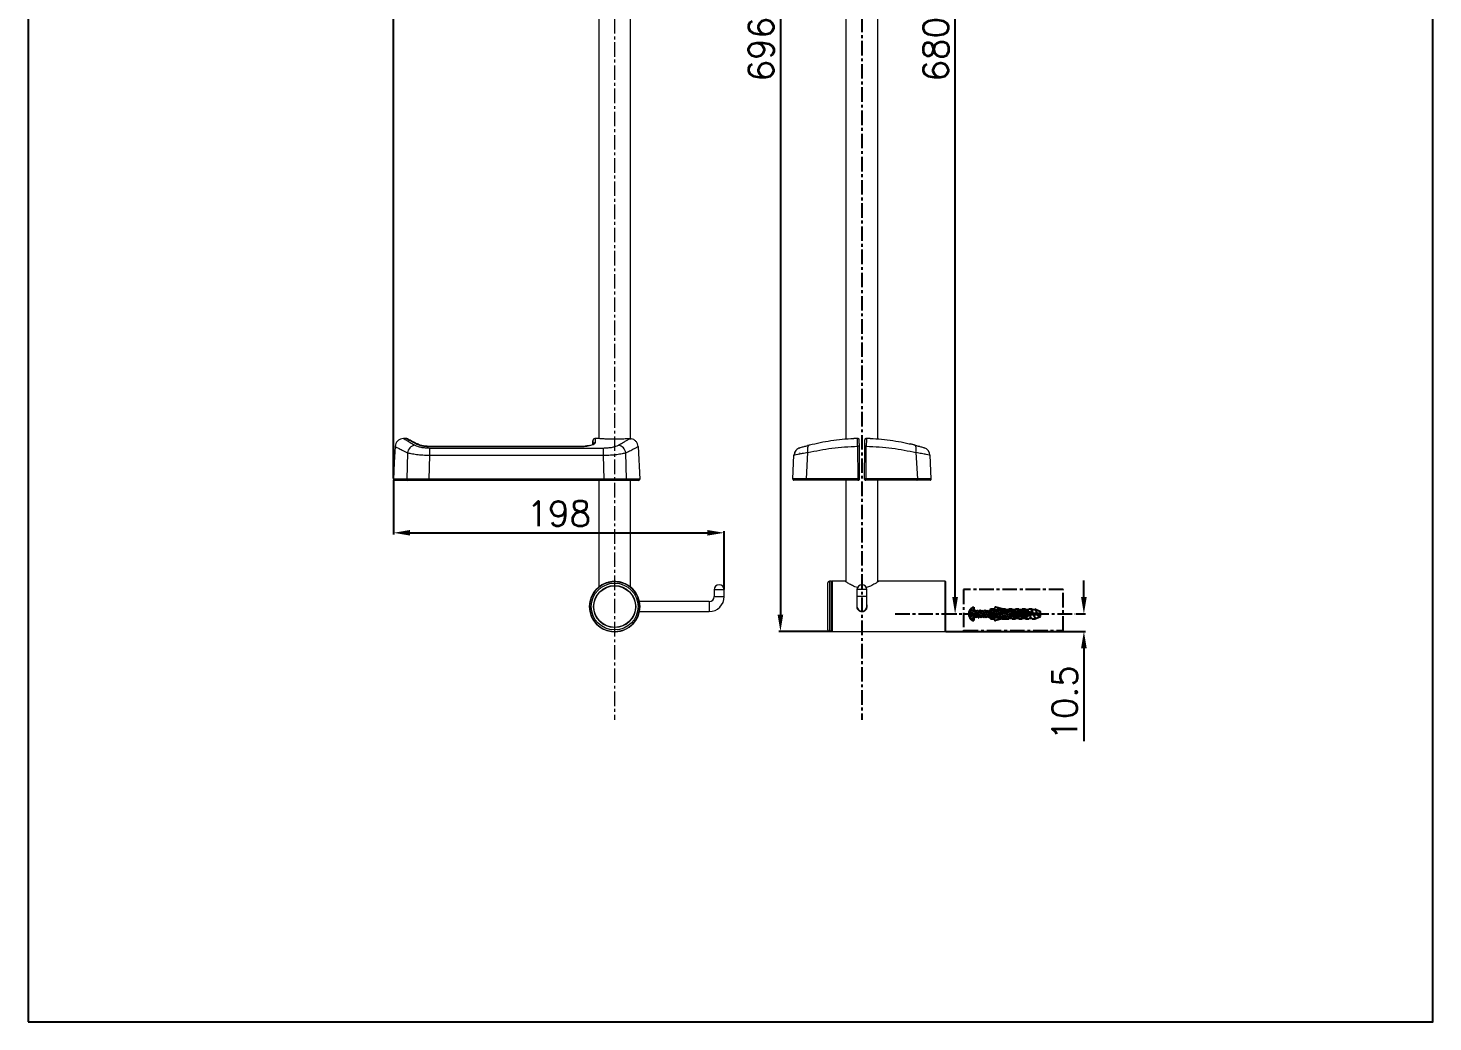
# Model space of a CAD drawing. Extents: x -126 to 714, y -265 to 923.
# Drawn here: x -126 to 714, y -265 to 329 of the extents above; entities that cross this region are included whole.
import ezdxf

# ---------------------------------------------------------------- set-up
doc = ezdxf.new("R2010")
doc.units = 0
doc.header["$LTSCALE"] = 23.1
doc.header["$MEASUREMENT"] = 0
doc.linetypes.add('CENTER', pattern=[0.6, 0.375, -0.075, 0.075, -0.075])
doc.layers.get('0').update_dxf_attribs({"linetype": 'CONTINUOUS'})
doc.layers.get('Defpoints').update_dxf_attribs({"linetype": 'CONTINUOUS'})
doc.styles.get("Standard").update_dxf_attribs({"font": 'txt.shx', "bigfont": 'whgtxt.shx'})
doc.dimstyles.get("Standard").update_dxf_attribs({"dimtxt": 2.5, "dimasz": 0.18, "dimexe": 0.18, "dimexo": 0.0625, "dimgap": 0.09, "dimtad": 0, "dimtih": 1, "dimtoh": 1, "dimdec": 4, "dimzin": 0, "dimdsep": 46, "dimtxsty": 'Standard', "dimcen": 0.09, "dimadec": 0, "dimazin": 0, "dimtp": 0.001, "dimtm": 0.001, "dimtfac": 1, "dimtdec": 4, "dimtofl": 0, "dimtmove": 0, "dimatfit": 0, "dimfxl": 0, "dimtolj": 1, "dimtzin": 0, "dimarcsym": 0})

# ---------------------------------------------------------------- blocks, each defined once
blk = doc.blocks.new('A$C7E6016C0')
at = {"color": 7, "linetype": 'Continuous', "lineweight": 15}
for p, q in [((31.87, 502.52), (31.87, 115.04)), ((50.97, 115.04), (50.97, 502.51)), ((3.79, 109.63), (4.24, 109.79)), ((9.8, 111.31), (8.88, 111.14)), ((38.8, 115.34), (36.52, 115.35)), ((38.82, 110.69), (38.98, 91.19)), ((40.01, 91.15), (39.86, 110.64)), ((42.98, 110.64), (42.82, 91.15)), ((43.86, 91.19), (44.02, 110.69)), ((46.32, 115.35), (44.04, 115.34)), ((71.03, 111.88), (70.05, 112.1)), ((71.36, 111.81), (71.03, 111.88)), ((75.56, 110.69), (75.36, 110.75)), ((0, 91.19), (0.74, 105.28)), ((4.47, 106.72), (4.33, 106.66)), ((8.21, 91.19), (9.15, 106.89)), ((73.68, 106.89), (74.62, 91.19)), ((82.84, 91.19), (82.1, 105.28)), ((0.14, 91.19), (0, 91.19)), ((31.87, 90.8), (31.87, 29.66)), ((50.97, 29.73), (50.97, 90.8)), ((82.84, 91.19), (82.7, 91.19)), ((20.92, 2.07), (20.92, 28.99)), ((23.22, 30), (21.91, 29.99)), ((23.42, 15), (23.42, 29.8)), ((31.4, 30), (23.62, 30)), ((91.22, 30), (51.37, 30)), ((91.42, 29.8), (91.42, 0.2)), ((38.42, 25), (38.42, 21)), ((38.42, 21), (38.42, 15)), ((44.42, 21), (44.42, 25)), ((44.42, 15), (44.42, 21)), ((23.42, 0.2), (23.42, 15)), ((20.92, 1.01), (20.92, 2.07)), ((21.91, 0.01), (22.44, 0.01)), ((23.1, 0.01), (23.22, 0.01)), ((23.62, 0), (91.22, 0))]:
    blk.add_line(p, q, dxfattribs=at)
at = {"color": 8, "linetype": 'Continuous', "lineweight": 15}
for p, q in [((9.06, 111.18), (10.12, 111.47)), ((71.03, 111.89), (70.17, 112.1)), ((75.76, 110.64), (75.56, 110.69)), ((21.91, 29.99), (21.91, 0.01)), ((23.22, 0.01), (23.22, 30)), ((23.62, 30), (23.62, 15)), ((91.22, 0), (91.22, 30)), ((44.42, 25), (38.42, 25)), ((38.42, 21), (44.42, 21)), ((23.62, 15), (23.62, 0))]:
    blk.add_line(p, q, dxfattribs=at)
at = {"color": 7, "linetype": 'Continuous', "lineweight": 15, "flags": 128}
for points in [[(9.15, 106.89), (9.03, 107.73), (8.98, 108.55), (9, 109.3), (9.09, 109.97), (9.26, 110.54), (9.49, 110.99), (9.78, 111.3), (10.12, 111.47)], [(73.68, 106.89), (73.81, 107.73), (73.86, 108.55), (73.84, 109.3), (73.74, 109.97), (73.58, 110.54), (73.35, 110.99), (73.06, 111.3), (72.72, 111.47)], [(8.53, 90.45), (8.47, 90.46), (8.4, 90.51), (8.35, 90.57), (8.3, 90.67), (8.26, 90.78), (8.23, 90.91), (8.22, 91.04), (8.21, 91.19)], [(74.31, 90.45), (74.37, 90.46), (74.43, 90.51), (74.49, 90.57), (74.54, 90.67), (74.58, 90.78), (74.6, 90.91), (74.62, 91.04), (74.62, 91.19)]]:
    blk.add_lwpolyline(points, dxfattribs=at)
at = {"color": 7, "linetype": 'Continuous', "lineweight": 15}
for centre, radius, start, end in [((39.13, 105.67), 5.02, 81.62319, 93.47515), ((43.71, 105.68), 5.02, 86.52251, 98.37875), ((77.1, 105.02), 5, 3, 72.69933), ((5.73, 105.02), 5, 142.22291, 177), ((0.7, 91.15), 0.7, 177, 270), ((44.65, 90.99), 5.67, 178.07557, 185.52918), ((39.31, 91.15), 0.7, 270, 0.45836), ((43.52, 91.15), 0.7, 179.54164, 270), ((38.21, 90.99), 5.65, 354.45394, 1.93024), ((82.14, 91.15), 0.7, 270, 3.00008), ((21.92, 28.99), 1, 90.5, 180), ((23.22, 29.8), 0.2, 0, 90.5), ((23.62, 29.8), 0.2, 90, 180), ((41.42, 25), 3, 0, 180), ((91.22, 29.8), 0.2, 0, 90), ((41.42, 15), 3, 180, 0), ((21.92, 1.01), 1, 180, 269.5), ((23.22, 0.21), 0.2, 269.83623, 0), ((23.22, 0.21), 0.2, 269.48247, 359.97755), ((23.62, 0.2), 0.2, 180, 270), ((91.22, 0.2), 0.2, 270, 0)]:
    blk.add_arc(centre, radius, start, end, dxfattribs=at)
for points, knots in [([(4.35, 109.83), (3.9, 109.64), (2.96, 109.26), (1.86, 108.18), (1.1, 106.83), (0.96, 105.82), (0.89, 105.33)], [0, 0, 0, 0, 0.24413, 0.5, 0.755872, 1, 1, 1, 1]), ([(4.46, 109.86), (4.51, 109.88), (4.66, 109.92), (5.83, 110.28), (7.37, 110.73), (8.62, 111.06), (9.06, 111.18)], [0, 0, 0, 0, 0.165521, 0.493204, 0.820874, 1, 1, 1, 1]), ([(9.15, 106.89), (11.47, 107.41), (16.09, 108.45), (23.45, 109.6), (31.04, 110.41), (36.22, 110.59), (38.82, 110.69)], [0, 0, 0, 0, 0.2500437, 0.4984199, 0.7482479, 1, 1, 1, 1]), ([(10.12, 111.47), (12.19, 111.97), (16.33, 112.98), (22.89, 114.12), (29.62, 114.97), (34.22, 115.23), (36.52, 115.35)], [0, 0, 0, 0, 0.250591, 0.49905, 0.75025, 1, 1, 1, 1]), ([(31.27, 115.04), (31.22, 115.03), (31.16, 115.03), (31.75, 115.07), (31.87, 115.08)], [0, 0, 0, 0, 0.807713, 1, 1, 1, 1]), ([(38.82, 110.69), (38.82, 111.24), (38.81, 112.35), (38.8, 113.78), (38.79, 114.88), (38.8, 115.19), (38.8, 115.34)], [0, 0, 0, 0, 0.25001, 0.50002, 0.750019, 1, 1, 1, 1]), ([(39.83, 114.32), (39.81, 114.46), (39.78, 114.72), (39.54, 115.06), (39.2, 115.29), (38.93, 115.33), (38.8, 115.34)], [0, 0, 0, 0, 0.250944, 0.500262, 0.748939, 1, 1, 1, 1]), ([(39.86, 110.64), (39.85, 111.07), (39.85, 111.92), (39.84, 113.03), (39.83, 113.91), (39.83, 114.19), (39.83, 114.32)], [0, 0, 0, 0, 0.249958, 0.499946, 0.749961, 1, 1, 1, 1]), ([(43.01, 114.32), (43.01, 114.19), (43.01, 113.91), (43, 113.04), (42.99, 111.92), (42.98, 111.07), (42.98, 110.64)], [0, 0, 0, 0, 0.249804, 0.499493, 0.7492, 1, 1, 1, 1]), ([(44.04, 115.34), (43.9, 115.33), (43.64, 115.29), (43.3, 115.06), (43.11, 114.78), (43.02, 114.52), (43.01, 114.39), (43.01, 114.32)], [0, 0, 0, 0, 0.250025, 0.498798, 0.747359, 0.873053, 1, 1, 1, 1]), ([(44.04, 115.34), (44.04, 115.19), (44.04, 114.89), (44.04, 113.79), (44.03, 112.35), (44.02, 111.24), (44.02, 110.69)], [0, 0, 0, 0, 0.249736, 0.499466, 0.749211, 1, 1, 1, 1]), ([(44.02, 110.69), (46.62, 110.59), (51.8, 110.41), (59.39, 109.6), (66.75, 108.45), (71.37, 107.41), (73.68, 106.89)], [0, 0, 0, 0, 0.251743, 0.501579, 0.749944, 1, 1, 1, 1]), ([(46.32, 115.35), (48.62, 115.23), (53.22, 114.97), (59.95, 114.12), (66.51, 112.98), (70.64, 111.97), (72.72, 111.47)], [0, 0, 0, 0, 0.2498459, 0.5009509, 0.7494507, 1, 1, 1, 1]), ([(50.97, 115.08), (51.08, 115.07), (51.67, 115.03), (51.61, 115.03), (51.57, 115.04)], [0, 0, 0, 0, 0.190817, 1, 1, 1, 1]), ([(72.66, 111.48), (72.59, 111.5), (72.15, 111.61), (71.54, 111.76), (71.03, 111.89)], [0, 0, 0, 0, 0.170854, 1, 1, 1, 1]), ([(72.72, 111.47), (73.54, 111.25), (75.16, 110.82), (77.04, 110.27), (78.34, 109.87), (78.51, 109.82), (78.59, 109.79)], [0, 0, 0, 0, 0.251039, 0.501034, 0.750718, 1, 1, 1, 1]), ([(9.15, 106.89), (7.97, 106.69), (5.59, 106.29), (2.92, 105.78), (1.09, 105.39), (0.86, 105.32), (0.74, 105.28)], [0, 0, 0, 0, 0.247452, 0.496663, 0.747661, 1, 1, 1, 1]), ([(82.1, 105.28), (81.98, 105.32), (81.75, 105.39), (79.93, 105.78), (77.25, 106.29), (74.87, 106.69), (73.68, 106.89)], [0, 0, 0, 0, 0.251316, 0.502046, 0.751309, 1, 1, 1, 1]), ([(8.53, 90.45), (7.41, 90.45), (5.16, 90.45), (2.68, 90.45), (1.01, 90.45), (0.8, 90.45), (0.7, 90.45)], [0, 0, 0, 0, 0.249547, 0.499462, 0.749533, 1, 1, 1, 1]), ([(38.98, 91.19), (36.3, 91.19), (30.96, 91.19), (23.11, 91.19), (15.45, 91.19), (10.63, 91.19), (8.21, 91.19)], [0, 0, 0, 0, 0.251075, 0.501429, 0.75013, 1, 1, 1, 1]), ([(39, 90.45), (36.35, 90.45), (31.06, 90.45), (23.28, 90.45), (15.69, 90.45), (10.92, 90.45), (8.53, 90.45)], [0, 0, 0, 0, 0.251068, 0.501419, 0.750608, 1, 1, 1, 1]), ([(39, 90.45), (39.04, 90.45), (39.1, 90.45), (39.18, 90.45), (39.24, 90.45), (39.3, 90.45), (39.31, 90.45), (39.31, 90.45)], [0, 0, 0, 0, 0.25037, 0.377629, 0.500501, 0.749373, 1, 1, 1, 1]), ([(40.01, 91.15), (40.01, 91.16), (40, 91.16), (39.96, 91.17), (39.93, 91.17)], [0, 0, 0, 0, 0.499762, 1, 1, 1, 1]), ([(42.9, 91.17), (42.88, 91.17), (42.83, 91.16), (42.83, 91.16), (42.82, 91.15)], [0, 0, 0, 0, 0.4992454, 1, 1, 1, 1]), ([(43.52, 90.45), (43.53, 90.45), (43.54, 90.45), (43.61, 90.45), (43.71, 90.45), (43.79, 90.45), (43.83, 90.45)], [0, 0, 0, 0, 0.250712, 0.499877, 0.749152, 1, 1, 1, 1]), ([(74.31, 90.45), (71.9, 90.45), (67.1, 90.45), (59.5, 90.45), (51.73, 90.45), (46.47, 90.45), (43.83, 90.45)], [0, 0, 0, 0, 0.251071, 0.501423, 0.75012, 1, 1, 1, 1]), ([(74.62, 91.19), (72.19, 91.19), (67.34, 91.19), (59.68, 91.19), (51.83, 91.19), (46.52, 91.19), (43.86, 91.19)], [0, 0, 0, 0, 0.251065, 0.501414, 0.750115, 1, 1, 1, 1]), ([(82.14, 90.45), (82.03, 90.45), (81.83, 90.45), (80.16, 90.45), (77.68, 90.45), (75.43, 90.45), (74.31, 90.45)], [0, 0, 0, 0, 0.249547, 0.499462, 0.749533, 1, 1, 1, 1]), ([(31.87, 29.73), (31.8, 29.78), (31.65, 29.87), (31.58, 29.92), (31.55, 29.94), (31.54, 29.95), (31.54, 29.95), (31.53, 29.95), (31.53, 29.96), (31.51, 29.96), (31.49, 29.98), (31.45, 29.99), (31.42, 30), (31.4, 30)], [0, 0, 0, 0, 0.307346, 0.635918, 0.79676, 0.877573, 0.922909, 0.94093, 0.946806, 0.951784, 0.962681, 0.978708, 1, 1, 1, 1]), ([(38.78, 26.32), (38.74, 26.32), (37.61, 26.48), (35.69, 27.42), (33.7, 28.47), (32.45, 29.27), (31.78, 29.72), (31.41, 29.97), (31.4, 29.98), (31.4, 29.98)], [0, 0, 0, 0, 0.0089, 0.2506088, 0.4989313, 0.6390699, 0.7844732, 0.9061072, 1, 1, 1, 1]), ([(51.35, 29.92), (51.35, 29.92), (51.34, 29.92), (50.52, 29.35), (48.99, 28.4), (46.91, 27.18), (44.91, 26.59), (44.06, 26.34)], [0, 0, 0, 0, 0.1227595, 0.3350029, 0.509758, 0.7939148, 1, 1, 1, 1]), ([(38.42, 15.9), (38.4, 15.87), (38.27, 15.59), (38.27, 15.28), (38.27, 15)], [0, 0, 0, 0, 0.1205233, 1, 1, 1, 1]), ([(38.27, 15), (38.3, 14.65), (38.37, 13.95), (38.9, 13.02), (39.69, 12.3), (40.68, 11.88), (41.75, 11.81), (42.77, 12.09), (43.65, 12.69), (44.29, 13.56), (44.58, 14.58), (44.61, 15.4), (44.45, 15.79), (44.42, 15.86)], [0, 0, 0, 0, 0.097162, 0.194275, 0.29268, 0.392062, 0.49, 0.586316, 0.683361, 0.78233, 0.881462, 0.978767, 1, 1, 1, 1]), ([(22.44, 0.01), (22.48, 0.01), (22.6, 0.01), (22.84, 0.01), (23.03, 0.01), (23.1, 0.01)], [0, 0, 0, 0, 0.2699944, 0.7504122, 1, 1, 1, 1])]:
    blk.add_open_spline(points, degree=3, knots=knots, dxfattribs=at)
at = {"color": 8, "linetype": 'Continuous', "lineweight": 15}
for points, knots in [([(8.21, 91.19), (7.04, 91.19), (4.68, 91.19), (2.09, 91.19), (0.44, 91.19), (0.23, 91.19), (0.14, 91.19)], [0, 0, 0, 0, 0.266285, 0.532971, 0.799822, 1, 1, 1, 1]), ([(39.93, 91.17), (39.9, 91.17), (39.84, 91.17), (39.71, 91.18), (39.56, 91.18), (39.38, 91.19), (39.18, 91.19), (39.05, 91.19), (38.98, 91.19)], [0, 0, 0, 0, 0.166623, 0.332908, 0.499379, 0.665823, 0.832627, 1, 1, 1, 1]), ([(43.86, 91.19), (43.79, 91.19), (43.66, 91.19), (43.46, 91.19), (43.28, 91.18), (43.12, 91.18), (42.99, 91.17), (42.93, 91.17), (42.9, 91.17)], [0, 0, 0, 0, 0.166794, 0.333715, 0.500563, 0.667005, 0.833545, 1, 1, 1, 1]), ([(82.7, 91.19), (82.61, 91.19), (82.4, 91.19), (80.76, 91.19), (78.17, 91.19), (75.8, 91.19), (74.62, 91.19)], [0, 0, 0, 0, 0.199443, 0.466047, 0.732815, 1, 1, 1, 1])]:
    blk.add_open_spline(points, degree=3, knots=knots, dxfattribs=at)
blk = doc.blocks.new('A$C288253DC')
at = {"color": 7, "linetype": 'Continuous', "lineweight": 15}
for p, q in [((122.73, 499.7), (122.73, 115.4)), ((141.83, 115.35), (141.83, 499.9)), ((7.83, 115.45), (6.02, 115.45)), ((8.37, 115.35), (7.83, 115.45)), ((21.76, 105.28), (21.76, 109.79)), ((21.76, 109.79), (125.59, 109.79)), ((111.15, 110.7), (22.76, 110.7)), ((22.76, 110.64), (111.15, 110.64)), ((119.23, 114.06), (119.15, 111.79)), ((122.13, 115.45), (120.73, 115.45)), ((125.59, 105.28), (125.59, 109.79)), ((142.17, 115.34), (141.17, 115.35)), ((141.17, 115.35), (142.17, 115.34)), ((142.09, 115.34), (142.06, 115.35)), ((142.08, 115.35), (142.17, 115.34)), ((146.28, 110.69), (147.31, 91.19)), ((8.39, 106.89), (7.94, 91.19)), ((21.31, 91.19), (21.76, 105.28)), ((125.59, 105.28), (21.76, 105.28)), ((126.05, 91.19), (125.59, 105.28)), ((139.41, 91.19), (138.96, 106.89)), ((21.31, 90.45), (21.31, 91.19)), ((126.05, 91.19), (21.31, 91.19)), ((126.05, 90.45), (21.31, 90.45)), ((122.73, 90.45), (122.73, 26.57)), ((126.05, 90.45), (126.05, 91.19)), ((141.83, 26.57), (141.83, 90.45)), ((146.84, 90.49), (146.87, 90.5)), ((125.34, 28.28), (125, 28.12)), ((128.96, 29.62), (126.49, 28.84)), ((188.78, 18), (146.97, 18)), ((191.78, 25), (191.78, 21)), ((197.78, 21), (197.78, 25)), ((146.97, 12), (188.78, 12)), ((130.4, 0.12), (130.43, 0.12)), ((130.4, 0.12), (130.41, 0.12)), ((132.77, 0.01), (132.8, 0.01)), ((132.79, 0.01), (132.8, 0.01))]:
    blk.add_line(p, q, dxfattribs=at)
at = {"color": 8, "linetype": 'Continuous', "lineweight": 15}
for p, q in [((22.76, 110.7), (22.76, 110.64)), ((111.15, 110.64), (111.15, 110.7)), ((188.78, 18), (188.78, 15)), ((197.78, 25), (191.78, 25)), ((191.78, 21), (194.78, 21)), ((194.78, 21), (197.78, 21)), ((188.78, 15), (188.78, 12))]:
    blk.add_line(p, q, dxfattribs=at)
at = {"color": 7, "linetype": 'Continuous', "lineweight": 15, "flags": 128}
blk.add_lwpolyline([(1.03, 110.71), (0.53, 101.14), (0, 91.06)], dxfattribs=at)
at = {"color": 7, "linetype": 'Continuous', "lineweight": 15}
for radius in [15, 14.99, 13.99, 12.58, 12.42]:
    blk.add_circle((132.28, 15), radius, dxfattribs=at)
for centre, radius, start, end in [((13.7, 106.17), 5.36, 98.99543, 172.33082), ((133.65, 106.17), 5.36, 7.66932, 81.00458), ((8.61, 91.12), 0.67, 174.17163, 266.33469), ((138.75, 91.12), 0.67, 273.66565, 5.82824), ((146.61, 91.15), 0.7, 270.01709, 3.01471), ((132.28, 15), 15, 271.98878, 262.82103), ((132.28, 15), 15, 112.4049, 262.82103), ((132.28, 15), 15, 271.98878, 112.4049), ((194.78, 25), 3, 0, 180), ((188.78, 21), 3, 270, 0), ((188.78, 21), 9, 270, 0), ((130.43, 0.32), 0.2, 262.82103, 265.77785), ((132.79, 0.21), 0.2, 269.03195, 271.98878)]:
    blk.add_arc(centre, radius, start, end, dxfattribs=at)
at = {"color": 8, "linetype": 'Continuous', "lineweight": 15}
for centre, radius, start, end in [((14.21, 110.89), 1.22, 64.07686, 96.2684), ((120.71, 111.48), 1.49, 89.54355, 165.31929)]:
    blk.add_arc(centre, radius, start, end, dxfattribs=at)
for points, knots in [([(1.03, 110.71), (1.03, 110.71), (0.87, 110.79), (1.42, 110.5), (2.77, 109.78), (5.07, 108.57), (7.28, 107.45), (8.39, 106.89)], [0, 0, 0, 0, 0.001203, 0.251935, 0.50222, 0.750338, 1, 1, 1, 1]), ([(6.02, 115.45), (6.02, 115.45), (5.88, 115.54), (6.39, 115.23), (7.63, 114.49), (9.77, 113.22), (11.83, 112.05), (12.87, 111.47)], [0, 0, 0, 0, 0.001145, 0.2515, 0.501589, 0.749892, 1, 1, 1, 1]), ([(11.38, 113.52), (11.37, 113.52), (10.48, 113.99), (9.34, 114.62), (8.08, 115.31), (7.7, 115.52), (8.1, 115.3), (9.31, 114.63), (11.24, 113.58), (13.13, 112.59), (14.07, 112.1)], [0, 0, 0, 0, 0.000316, 0.142988, 0.286414, 0.428563, 0.571336, 0.71471, 0.856675, 1, 1, 1, 1]), ([(119.23, 111.56), (119.23, 112.22), (119.23, 113.56), (119.23, 114.2), (119.23, 114), (119.23, 114)], [0, 0, 0, 0, 0.499723, 0.998618, 1, 1, 1, 1]), ([(120.73, 112.97), (120.73, 113.7), (120.73, 115.14), (120.73, 115.34), (120.73, 115.45)], [0, 0, 0, 0, 0.5, 1, 1, 1, 1]), ([(7.94, 91.19), (6.73, 91.19), (4.3, 91.19), (1.87, 91.19), (0.29, 91.19), (0.1, 91.19), (0.01, 91.19)], [0, 0, 0, 0, 0.250453, 0.500023, 0.751067, 1, 1, 1, 1])]:
    blk.add_open_spline(points, degree=3, knots=knots, dxfattribs=at)
at = {"color": 7, "linetype": 'Continuous', "lineweight": 15}
for points, knots in [([(6.02, 115.45), (5.41, 115.38), (4.15, 115.25), (2.5, 114.16), (1.33, 112.57), (1.13, 111.32), (1.03, 110.71)], [0, 0, 0, 0, 0.2407742, 0.5000007, 0.759228, 1, 1, 1, 1]), ([(14.73, 111.99), (14.23, 112.25), (13.3, 112.72), (12.21, 113.29), (11.42, 113.71), (10.85, 114.02), (10.34, 114.29), (9.76, 114.6), (9.12, 114.95), (8.55, 115.26), (8.43, 115.32), (8.37, 115.35)], [0, 0, 0, 0, 0.1296594, 0.2386649, 0.3276884, 0.3969764, 0.4515957, 0.5416411, 0.6631757, 0.8167102, 1, 1, 1, 1]), ([(12.87, 111.47), (13.32, 111.25), (14.22, 110.82), (16.35, 110.27), (18.91, 109.87), (20.81, 109.82), (21.76, 109.79)], [0, 0, 0, 0, 0.251039, 0.501034, 0.750718, 1, 1, 1, 1]), ([(14.07, 112.1), (14.52, 111.91), (15.4, 111.52), (17.5, 111.04), (20, 110.7), (21.84, 110.66), (22.76, 110.64)], [0, 0, 0, 0, 0.250916, 0.500843, 0.750586, 1, 1, 1, 1]), ([(22.76, 110.69), (21.9, 110.71), (20.18, 110.75), (17.86, 111.05), (15.93, 111.47), (15.13, 111.81), (14.73, 111.99)], [0, 0, 0, 0, 0.25054, 0.500339, 0.749942, 1, 1, 1, 1]), ([(111.15, 110.64), (111.79, 110.65), (113.06, 110.67), (114.89, 110.84), (116.56, 111.09), (118.01, 111.41), (119.19, 111.78), (120.06, 112.18), (120.62, 112.59), (120.69, 112.85), (120.73, 112.97)], [0, 0, 0, 0, 0.12569, 0.250484, 0.375621, 0.500126, 0.625398, 0.749978, 0.875147, 1, 1, 1, 1]), ([(117.04, 111.21), (116.6, 111.14), (115.64, 110.97), (113.62, 110.74), (112.01, 110.71), (111.15, 110.69)], [0, 0, 0, 0, 0.277345, 0.613879, 1, 1, 1, 1]), ([(120.73, 115.45), (120.54, 115.43), (120.16, 115.39), (119.66, 115.05), (119.31, 114.57), (119.25, 114.19), (119.23, 114)], [0, 0, 0, 0, 0.240554, 0.5, 0.759447, 1, 1, 1, 1]), ([(141.17, 115.35), (140.54, 115.31), (139.28, 115.22), (136.38, 115.09), (133.1, 115.02), (129.7, 115.05), (126.61, 115.15), (124.09, 115.3), (122.59, 115.41), (121.95, 115.46), (122.13, 115.45), (122.13, 115.45)], [0, 0, 0, 0, 0.124946, 0.249889, 0.374827, 0.499774, 0.624734, 0.749699, 0.874662, 0.99963, 1, 1, 1, 1]), ([(125.59, 109.79), (126.55, 109.82), (128.45, 109.87), (131.02, 110.27), (133.14, 110.82), (134.04, 111.25), (134.49, 111.47)], [0, 0, 0, 0, 0.2503216, 0.5002737, 0.7502154, 1, 1, 1, 1]), ([(134.49, 111.47), (135.38, 111.97), (137.16, 112.98), (139.11, 114.12), (140.54, 114.97), (140.96, 115.23), (141.17, 115.35)], [0, 0, 0, 0, 0.250591, 0.49905, 0.75025, 1, 1, 1, 1]), ([(138.96, 106.89), (140, 107.41), (142.06, 108.45), (144.24, 109.6), (145.77, 110.41), (146.11, 110.59), (146.28, 110.69)], [0, 0, 0, 0, 0.2500437, 0.4984199, 0.7482479, 1, 1, 1, 1]), ([(146.28, 110.69), (146.2, 111.24), (146.03, 112.35), (145.1, 113.78), (143.79, 114.88), (142.71, 115.19), (142.17, 115.34)], [0, 0, 0, 0, 0.25001, 0.50002, 0.750019, 1, 1, 1, 1]), ([(21.76, 105.28), (20.36, 105.32), (17.55, 105.39), (13.73, 105.78), (10.49, 106.29), (9.09, 106.69), (8.39, 106.89)], [0, 0, 0, 0, 0.251316, 0.502046, 0.751309, 1, 1, 1, 1]), ([(138.96, 106.89), (138.27, 106.69), (136.88, 106.29), (133.65, 105.78), (129.81, 105.39), (127, 105.32), (125.59, 105.28)], [0, 0, 0, 0, 0.247452, 0.496663, 0.747661, 1, 1, 1, 1]), ([(0.01, 91.19), (0.01, 91.09), (0.02, 90.95), (0.1, 90.78), (0.19, 90.66), (0.31, 90.57), (0.47, 90.47), (0.61, 90.46), (0.71, 90.45)], [0, 0, 0, 0, 0.238721, 0.36789, 0.499995, 0.632115, 0.761282, 1, 1, 1, 1]), ([(8.56, 90.45), (7.36, 90.45), (4.96, 90.45), (2.55, 90.45), (0.99, 90.45), (0.8, 90.45), (0.71, 90.45)], [0, 0, 0, 0, 0.250447, 0.500006, 0.751034, 1, 1, 1, 1]), ([(21.31, 91.19), (19.93, 91.19), (17.18, 91.19), (13.38, 91.19), (10.1, 91.19), (8.66, 91.19), (7.94, 91.19)], [0, 0, 0, 0, 0.249543, 0.499462, 0.749536, 1, 1, 1, 1]), ([(21.31, 90.45), (20, 90.45), (17.37, 90.45), (13.75, 90.45), (10.63, 90.45), (9.25, 90.45), (8.56, 90.45)], [0, 0, 0, 0, 0.249547, 0.499463, 0.749533, 1, 1, 1, 1]), ([(139.41, 91.19), (138.7, 91.19), (137.26, 91.19), (133.99, 91.19), (130.19, 91.19), (127.43, 91.19), (126.05, 91.19)], [0, 0, 0, 0, 0.249544, 0.499462, 0.749536, 1, 1, 1, 1]), ([(138.79, 90.45), (138.11, 90.45), (136.74, 90.45), (133.62, 90.45), (129.99, 90.45), (127.37, 90.45), (126.05, 90.45)], [0, 0, 0, 0, 0.249547, 0.499462, 0.749533, 1, 1, 1, 1]), ([(146.61, 90.45), (146.44, 90.45), (146.1, 90.45), (144.48, 90.45), (142.15, 90.45), (139.91, 90.45), (138.79, 90.45)], [0, 0, 0, 0, 0.251068, 0.501419, 0.750608, 1, 1, 1, 1]), ([(147.31, 91.19), (147.14, 91.19), (146.79, 91.19), (145.16, 91.19), (142.8, 91.19), (140.55, 91.19), (139.41, 91.19)], [0, 0, 0, 0, 0.251075, 0.501429, 0.75013, 1, 1, 1, 1]), ([(122.07, 25.99), (122.07, 25.99), (122.07, 25.99), (122.07, 25.99), (122.07, 25.99)], [0, 0, 0, 0, 0.068548, 1, 1, 1, 1]), ([(142.46, 26.01), (142.47, 26), (142.58, 25.9), (142.4, 26.11), (141.97, 26.43), (141.91, 26.49)], [0, 0, 0, 0, 0.08244, 0.855349, 1, 1, 1, 1]), ([(130.43, 0.12), (130.44, 0.12), (130.49, 0.11), (130.64, 0.1), (130.95, 0.07), (131.33, 0.04), (131.74, 0.02), (132.14, 0.01), (132.48, 0.01), (132.68, 0.01), (132.75, 0.01), (132.77, 0.01)], [0, 0, 0, 0, 0.028247, 0.156545, 0.28572, 0.415589, 0.545286, 0.674849, 0.804073, 0.933013, 1, 1, 1, 1])]:
    blk.add_open_spline(points, degree=3, knots=knots, dxfattribs=at)
blk = doc.blocks.new('*D136')
at = {"color": 2, "lineweight": -2, "transparency": 16777216}
for p, q in [((92.1, 59.49), (92.1, 26.84)), ((102.1, 27.84), (279.88, 27.84)), ((289.88, -5.97), (289.88, 28.84))]:
    blk.add_line(p, q, dxfattribs=at)
at = {"color": 2, "transparency": 16777216}
for points in [[(102.1, 29.51), (102.1, 26.17), (92.1, 27.84)], [(279.88, 29.51), (279.88, 26.17), (289.88, 27.84)]]:
    blk.add_solid(points, dxfattribs=at)
at = {"layer": 'Defpoints', "color": 0, "transparency": 16777216}
for p in [(92.1, 59.79), (289.88, 27.84), (289.88, -6.27)]:
    blk.add_point(p, dxfattribs=at)
at = {"color": 2, "transparency": 16777216, "insert": (190.99, 39.34), "char_height": 15, "attachment_point": 5}
blk.add_mtext('\\A1;198', dxfattribs=at)
blk = doc.blocks.new('*D137')
at = {"color": 2, "lineweight": -2, "transparency": 16777216}
for p, q in [((92.11, 60.22), (92.11, 542.05)), ((102.11, 541.05), (285.38, 541.05)), ((295.38, 485.1), (295.38, 542.05))]:
    blk.add_line(p, q, dxfattribs=at)
at = {"color": 2, "transparency": 16777216}
for points in [[(102.11, 542.72), (102.11, 539.38), (92.11, 541.05)], [(285.38, 542.72), (285.38, 539.38), (295.38, 541.05)]]:
    blk.add_solid(points, dxfattribs=at)
at = {"layer": 'Defpoints', "color": 0, "transparency": 16777216}
for p in [(295.38, 541.05), (295.38, 484.8), (92.11, 59.92)]:
    blk.add_point(p, dxfattribs=at)
at = {"color": 2, "transparency": 16777216, "insert": (193.74, 552.55), "char_height": 15, "attachment_point": 5}
blk.add_mtext('\\A1;203', dxfattribs=at)
blk = doc.blocks.new('*D138')
at = {"color": 2, "lineweight": -2, "transparency": 16777216}
for p, q in [((353.75, 664.87), (322.49, 664.87)), ((323.49, 654.87), (323.49, -21.12)), ((353.75, -31.12), (322.49, -31.12))]:
    blk.add_line(p, q, dxfattribs=at)
at = {"color": 2, "transparency": 16777216}
for points in [[(321.83, 654.87), (325.16, 654.87), (323.49, 664.87)], [(321.83, -21.12), (325.16, -21.12), (323.49, -31.12)]]:
    blk.add_solid(points, dxfattribs=at)
at = {"layer": 'Defpoints', "color": 0, "transparency": 16777216}
for p in [(354.05, 664.87), (323.49, -31.12), (354.05, -31.12)]:
    blk.add_point(p, dxfattribs=at)
at = {"color": 2, "transparency": 16777216, "insert": (311.99, 316.87), "char_height": 15, "attachment_point": 5, "rotation": 90}
blk.add_mtext('\\A1;696', dxfattribs=at)
blk = doc.blocks.new('*D140')
at = {"color": 2, "lineweight": -2, "transparency": 16777216}
for p, q in [((422.55, 654.37), (428.95, 654.37)), ((427.95, -10.63), (427.95, 644.37)), ((422.55, -20.63), (428.95, -20.63))]:
    blk.add_line(p, q, dxfattribs=at)
at = {"color": 2, "transparency": 16777216}
for points in [[(426.29, 644.37), (429.62, 644.37), (427.95, 654.37)], [(426.29, -10.63), (429.62, -10.63), (427.95, -20.63)]]:
    blk.add_solid(points, dxfattribs=at)
at = {"layer": 'Defpoints', "color": 0, "transparency": 16777216}
for p in [(422.25, 654.37), (427.95, 654.37), (422.25, -20.63)]:
    blk.add_point(p, dxfattribs=at)
at = {"color": 2, "transparency": 16777216, "insert": (416.45, 316.87), "char_height": 15, "attachment_point": 5, "rotation": 90}
blk.add_mtext('\\A1;680', dxfattribs=at)
blk = doc.blocks.new('*D143')
at = {"color": 2, "lineweight": -2, "transparency": 16777216}
for p, q in [((504.96, -10.63), (504.96, -0.63)), ((500.33, -20.63), (505.96, -20.63)), ((422.35, -31.13), (505.96, -31.13)), ((504.96, -41.13), (504.96, -96.63))]:
    blk.add_line(p, q, dxfattribs=at)
at = {"color": 2, "transparency": 16777216}
for points in [[(503.29, -10.63), (506.63, -10.63), (504.96, -20.63)], [(503.29, -41.13), (506.63, -41.13), (504.96, -31.13)]]:
    blk.add_solid(points, dxfattribs=at)
at = {"layer": 'Defpoints', "color": 0, "transparency": 16777216}
for p in [(500.03, -20.63), (422.05, -31.13), (504.96, -31.13)]:
    blk.add_point(p, dxfattribs=at)
at = {"color": 2, "transparency": 16777216, "insert": (493.46, -73.88), "char_height": 15, "attachment_point": 5, "rotation": 90}
blk.add_mtext('\\A1;10.5', dxfattribs=at)

msp = doc.modelspace()

# ---------------------------------------------------------------- linework, layer by layer
at = {"color": 1, "linetype": 'CENTER', "lineweight": 0}
msp.add_line((224.38, 792.27), (224.38, -83.88), dxfattribs=at)
at = {"color": 1, "linetype": 'CENTER'}
for p, q in [((372.26, 668.32), (372.26, -83.88)), ((392.18, -20.63), (499.73, -20.63))]:
    msp.add_line(p, q, dxfattribs=at)
at = {"color": 7, "linetype": 'Continuous'}
for p, q in [((438.57, -16.64), (439.07, -16.64)), ((455.87, -17.64), (452.2, -16.65)), ((436.07, -20.14), (437.97, -20.14)), ((436.07, -21.14), (437.97, -21.14)), ((436.52, -18.69), (437.28, -19.44)), ((437.28, -21.83), (436.52, -22.59)), ((437.28, -19.44), (437.97, -20.64)), ((437.28, -20.14), (437.28, -21.14)), ((437.97, -20.64), (437.28, -21.83)), ((437.68, -21.14), (437.68, -20.14)), ((437.97, -21.14), (437.97, -20.14)), ((438.57, -24.64), (439.07, -24.64)), ((440.92, -19.14), (439.07, -19.14)), ((440.17, -22.14), (439.07, -22.14)), ((439.82, -18.34), (439.42, -19.14)), ((440.06, -19.14), (439.82, -18.34)), ((440.17, -22.14), (440.57, -22.94)), ((440.53, -22.89), (440.57, -22.94)), ((440.57, -22.94), (440.81, -22.14)), ((441.67, -22.14), (440.81, -22.14)), ((441.32, -18.34), (440.92, -19.14)), ((441.56, -19.14), (441.32, -18.34)), ((442.42, -19.14), (441.56, -19.14)), ((441.67, -22.14), (442.07, -22.94)), ((442.03, -22.89), (442.07, -22.94)), ((442.07, -22.94), (442.31, -22.14)), ((443.17, -22.14), (442.31, -22.14)), ((442.82, -18.34), (442.42, -19.14)), ((443.06, -19.14), (442.82, -18.34)), ((443.92, -19.14), (443.06, -19.14)), ((443.17, -22.14), (443.57, -22.94)), ((443.53, -22.89), (443.57, -22.94)), ((443.57, -22.94), (443.81, -22.14)), ((444.67, -22.14), (443.81, -22.14)), ((444.32, -18.34), (443.92, -19.14)), ((444.56, -19.14), (444.32, -18.34)), ((445.42, -19.14), (444.56, -19.14)), ((444.67, -22.14), (445.07, -22.94)), ((445.03, -22.89), (445.07, -22.94)), ((445.07, -22.94), (445.31, -22.14)), ((446.17, -22.14), (445.31, -22.14)), ((445.82, -18.34), (445.42, -19.14)), ((446.06, -19.14), (445.82, -18.34)), ((446.92, -19.14), (446.06, -19.14)), ((446.17, -22.14), (446.57, -22.94)), ((446.53, -22.89), (446.57, -22.94)), ((446.57, -22.94), (446.81, -22.14)), ((447.67, -22.14), (446.81, -22.14)), ((447.32, -18.34), (446.92, -19.14)), ((447.56, -19.14), (447.32, -18.34)), ((448.42, -19.14), (447.56, -19.14)), ((447.67, -22.14), (448.07, -22.94)), ((448.03, -22.89), (448.07, -22.94)), ((448.07, -22.94), (448.31, -22.14)), ((449.17, -22.14), (448.31, -22.14)), ((448.82, -18.34), (448.42, -19.14)), ((449.06, -19.14), (448.82, -18.34)), ((449.92, -19.14), (449.06, -19.14)), ((449.07, -18.99), (449.07, -17.64)), ((449.07, -17.64), (451.57, -17.64)), ((457.07, -18.39), (449.07, -18.39)), ((449.07, -23.64), (449.07, -22.14)), ((457.07, -22.89), (449.07, -22.89)), ((449.07, -23.64), (451.57, -23.64)), ((449.17, -22.14), (449.57, -22.94)), ((449.57, -22.94), (449.81, -22.14)), ((450.67, -22.14), (449.81, -22.14)), ((450.32, -18.34), (449.92, -19.14)), ((450.56, -19.14), (450.32, -18.34)), ((451.42, -19.14), (450.56, -19.14)), ((450.67, -22.14), (451.07, -22.94)), ((451.07, -22.94), (451.31, -22.14)), ((452.17, -22.14), (451.31, -22.14)), ((451.82, -18.34), (451.42, -19.14)), ((451.57, -17.14), (451.57, -17.64)), ((451.57, -24.14), (451.57, -23.64)), ((452.06, -19.14), (451.82, -18.34)), ((452.92, -19.14), (452.06, -19.14)), ((452.17, -22.14), (452.57, -22.94)), ((455.87, -23.64), (452.2, -24.62)), ((452.57, -22.94), (452.81, -22.14)), ((453.67, -22.14), (452.81, -22.14)), ((453.32, -18.34), (452.92, -19.14)), ((453.56, -19.14), (453.32, -18.34)), ((454.42, -19.14), (453.56, -19.14)), ((453.67, -22.14), (454.07, -22.94)), ((454.07, -22.94), (454.31, -22.14)), ((455.17, -22.14), (454.31, -22.14)), ((454.82, -18.34), (454.42, -19.14)), ((455.06, -19.14), (454.82, -18.34)), ((455.92, -19.14), (455.06, -19.14)), ((455.17, -22.14), (455.57, -22.94)), ((455.57, -22.94), (455.81, -22.14)), ((456.67, -22.14), (455.81, -22.14)), ((455.87, -17.64), (458.07, -17.64)), ((455.87, -23.64), (460.07, -23.64)), ((456.32, -18.34), (455.92, -19.14)), ((456.56, -19.14), (456.32, -18.34)), ((457.42, -19.14), (456.56, -19.14)), ((456.67, -22.14), (457.07, -22.94)), ((457.07, -19.14), (457.07, -18.39)), ((463.69, -20.14), (457.07, -18.39)), ((463.69, -21.14), (457.07, -22.89)), ((457.07, -22.94), (457.31, -22.14)), ((458.17, -22.14), (457.31, -22.14)), ((457.82, -18.34), (457.42, -19.14)), ((458.06, -19.14), (457.82, -18.34)), ((458.92, -19.14), (458.06, -19.14)), ((458.07, -18.14), (458.07, -17.64)), ((460.07, -18.14), (458.07, -18.14)), ((458.17, -22.14), (458.57, -22.94)), ((458.57, -22.94), (458.81, -22.14)), ((459.67, -22.14), (458.81, -22.14)), ((459.32, -18.34), (458.92, -19.14)), ((459.56, -19.14), (459.32, -18.34)), ((460.42, -19.14), (459.56, -19.14)), ((459.67, -22.14), (460.07, -22.94)), ((460.07, -17.64), (460.07, -18.14)), ((460.07, -17.64), (462.07, -17.64)), ((460.07, -22.94), (460.31, -22.14)), ((460.07, -23.64), (460.07, -23.14)), ((460.07, -23.14), (462.07, -23.14)), ((461.17, -22.14), (460.31, -22.14)), ((460.82, -18.34), (460.42, -19.14)), ((461.06, -19.14), (460.82, -18.34)), ((461.92, -19.14), (461.06, -19.14)), ((461.17, -22.14), (461.57, -22.94)), ((461.57, -22.94), (461.81, -22.14)), ((462.67, -22.14), (461.81, -22.14)), ((462.32, -18.34), (461.92, -19.14)), ((462.07, -18.14), (462.07, -17.64)), ((464.07, -18.14), (462.07, -18.14)), ((462.07, -23.14), (462.07, -23.64)), ((462.07, -23.64), (464.07, -23.64)), ((462.56, -19.14), (462.32, -18.34)), ((463.42, -19.14), (462.56, -19.14)), ((462.67, -22.14), (463.07, -22.94)), ((463.07, -22.94), (463.31, -22.14)), ((464.17, -22.14), (463.31, -22.14)), ((463.82, -18.34), (463.42, -19.14)), ((463.69, -20.14), (478.57, -20.14)), ((478.57, -21.14), (463.69, -21.14)), ((464.06, -19.14), (463.82, -18.34)), ((464.92, -19.14), (464.06, -19.14)), ((464.07, -17.64), (464.07, -18.14)), ((464.07, -17.64), (466.07, -17.64)), ((464.07, -23.64), (464.07, -23.14)), ((464.07, -23.14), (466.07, -23.14)), ((464.17, -22.14), (464.57, -22.94)), ((464.57, -22.94), (464.81, -22.14)), ((465.67, -22.14), (464.81, -22.14)), ((465.32, -18.34), (464.92, -19.14)), ((465.56, -19.14), (465.32, -18.34)), ((466.42, -19.14), (465.56, -19.14)), ((465.67, -22.14), (466.07, -22.94)), ((466.07, -18.14), (466.07, -17.64)), ((468.07, -18.14), (466.07, -18.14)), ((466.07, -22.94), (466.31, -22.14)), ((466.07, -23.14), (466.07, -23.64)), ((466.07, -23.64), (468.07, -23.64)), ((467.17, -22.14), (466.31, -22.14)), ((466.82, -18.34), (466.42, -19.14)), ((467.06, -19.14), (466.82, -18.34)), ((467.92, -19.14), (467.06, -19.14)), ((467.17, -22.14), (467.57, -22.94)), ((467.57, -22.94), (467.81, -22.14)), ((468.67, -22.14), (467.81, -22.14)), ((468.32, -18.34), (467.92, -19.14)), ((468.07, -17.64), (468.07, -18.14)), ((468.07, -17.64), (470.07, -17.64)), ((468.07, -23.64), (468.07, -23.14)), ((468.07, -23.14), (470.07, -23.14)), ((468.56, -19.14), (468.32, -18.34)), ((469.07, -19.14), (468.56, -19.14)), ((468.67, -22.14), (469.07, -22.94)), ((469.31, -22.14), (469.07, -22.14)), ((469.07, -22.94), (469.31, -22.14)), ((469.82, -18.34), (469.42, -19.14)), ((469.42, -19.14), (470.06, -19.14)), ((470.06, -19.14), (469.82, -18.34)), ((470.07, -18.14), (470.07, -17.64)), ((472.07, -18.14), (470.07, -18.14)), ((470.07, -23.14), (470.07, -23.64)), ((470.07, -23.64), (472.07, -23.64)), ((470.16, -22.09), (470.17, -22.09)), ((470.17, -22.09), (470.57, -22.89)), ((470.81, -22.09), (470.17, -22.09)), ((470.57, -22.89), (470.81, -22.09)), ((471.32, -18.53), (470.92, -19.33)), ((470.94, -19.33), (471.56, -19.33)), ((471.56, -19.33), (471.32, -18.53)), ((472.31, -21.69), (471.89, -21.69)), ((472.07, -17.64), (472.07, -18.14)), ((472.07, -17.64), (474.07, -17.64)), ((472.07, -23.64), (472.07, -23.14)), ((472.07, -23.14), (474.07, -23.14)), ((472.82, -19.16), (472.5, -19.81)), ((473.06, -19.96), (472.82, -19.16)), ((472.86, -19.96), (473.06, -19.96)), ((473.32, -21.08), (473.35, -21.14)), ((473.71, -21.14), (473.81, -20.81)), ((474.07, -18.14), (474.07, -17.64)), ((475.57, -18.14), (474.07, -18.14)), ((474.07, -23.14), (474.07, -23.64)), ((474.07, -23.64), (475.57, -23.64)), ((475.57, -17.64), (475.57, -18.14)), ((475.57, -17.64), (479.07, -19.14)), ((475.57, -23.64), (479.07, -22.14)), ((478.57, -20.14), (478.57, -21.14)), ((479.07, -22.14), (479.07, -19.14))]:
    msp.add_line(p, q, dxfattribs=at)
for p, q in [((439.07, -16.64), (439.07, -19.14)), ((439.07, -22.14), (439.07, -24.64))]:
    msp.add_line(p, q)
at = {"color": 2, "linetype": 'Continuous'}
for p, q in [((449.06, -19.13), (436.65, -22.46)), ((439.07, -18.23), (436.7, -18.87)), ((439.07, -23), (437.13, -23.52)), ((439.07, -17.04), (437.37, -17.5)), ((440.15, -19.14), (437.51, -19.84)), ((444.6, -19.14), (437.97, -20.91)), ((439.07, -24.19), (438.19, -24.43)), ((440.68, -22.57), (440.42, -22.64)), ((441.46, -18.79), (441.04, -18.9)), ((453.56, -19.12), (441.74, -22.29)), ((442.85, -18.41), (442.78, -18.43)), ((445.19, -22.55), (444.89, -22.63)), ((445.95, -18.77), (445.55, -18.88)), ((458.06, -19.11), (446.24, -22.27)), ((447.34, -18.4), (447.28, -18.42)), ((449.69, -22.54), (449.41, -22.61)), ((450.45, -18.76), (450.05, -18.87)), ((462.55, -19.09), (450.73, -22.26)), ((451.51, -23.64), (451.16, -22.89)), ((451.53, -18.39), (451.18, -17.64)), ((451.97, -24.62), (451.57, -23.77)), ((451.84, -18.39), (451.79, -18.4)), ((454, -18.39), (453.33, -16.96)), ((454.19, -24.09), (453.63, -22.89)), ((454.2, -22.52), (453.9, -22.6)), ((454.95, -18.75), (454.56, -18.85)), ((467.05, -19.08), (455.22, -22.25)), ((456.45, -23.64), (456.1, -22.89)), ((456.47, -18.39), (456.12, -17.64)), ((456.34, -18.38), (456.3, -18.38)), ((458.7, -22.51), (458.4, -22.59)), ((458.92, -23.64), (458.4, -22.53)), ((459.2, -18.95), (458.82, -18.14)), ((459.44, -18.73), (459.07, -18.83)), ((470.71, -19.29), (459.72, -22.24)), ((461.15, -23.14), (460.6, -21.95)), ((460.83, -18.36), (460.81, -18.37)), ((462.02, -19.7), (461.06, -17.64)), ((461.58, -22.93), (461.57, -22.93)), ((463.86, -23.64), (462.8, -21.37)), ((463.21, -22.49), (462.89, -22.58)), ((463.94, -18.72), (463.58, -18.82)), ((464.69, -20.14), (463.76, -18.14)), ((473.03, -19.86), (464.21, -22.22)), ((466.33, -23.64), (465.16, -21.14)), ((465.33, -18.35), (465.32, -18.35)), ((466.07, -17.8), (466, -17.64)), ((466.08, -22.92), (466.07, -22.92)), ((467.16, -20.14), (466.23, -18.14)), ((467.71, -22.48), (467.39, -22.57)), ((468.56, -23.14), (467.63, -21.14)), ((468.44, -18.71), (468.09, -18.8)), ((469.63, -20.14), (468.47, -17.64)), ((473.79, -20.85), (468.71, -22.21)), ((471.26, -23.64), (470.1, -21.14)), ((471.49, -19.08), (470.97, -19.22)), ((472.1, -20.14), (471.17, -18.14)), ((473.5, -23.14), (472.57, -21.14)), ((474.57, -20.14), (473.4, -17.64)), ((476.1, -23.41), (475.04, -21.14)), ((477.04, -20.14), (475.95, -17.8)), ((478.16, -22.53), (477.51, -21.14)), ((479.07, -19.21), (479.03, -19.12))]:
    msp.add_line(p, q, dxfattribs=at)
msp.add_lwpolyline([(-126.35, -264.5), (713.65, -264.5), (713.65, 923.5), (-126.35, 923.5)], close=True)
at = {"color": 1, "linetype": 'CENTER'}
msp.add_lwpolyline([(433.07, -30.62), (492.63, -30.62), (492.63, -6.14), (433.07, -6.14)], close=True, dxfattribs=at)
msp.add_arc((440.52, -20.64), 4.45, 115.98923, 244.01077)
at = {"color": 7, "linetype": 'Continuous'}
for centre, radius, start, end in [((452.07, -17.14), 0.5, 75, 180), ((452.07, -24.14), 0.5, 180, 285), ((469.07, -28.22), 9.08, 78.27752, 90), ((469.07, -13.05), 9.08, 270, 286.79212), ((469.07, -28.22), 9.08, 67.8677, 78.12765), ((469.07, -13.05), 9.08, 288.08051, 297.86966), ((469.07, -28.22), 9.08, 56.60151, 65.39745), ((469.07, -13.05), 9.08, 301.40293, 303.39849)]:
    msp.add_arc(centre, radius, start, end, dxfattribs=at)
for points in [[(439.82, -18.34), (439.87, -18.39), (439.9, -18.46)], [(439.9, -18.46), (440, -18.76), (440.1, -19.08), (440.12, -19.12)], [(440.12, -19.12), (440.12, -19.14)], [(440.53, -22.89), (440.38, -22.61), (440.22, -22.29), (440.14, -22.15)], [(441.32, -18.34), (441.37, -18.39), (441.4, -18.46)], [(441.4, -18.46), (441.5, -18.76), (441.6, -19.08), (441.62, -19.12)], [(441.62, -19.12), (441.62, -19.14)], [(442.03, -22.89), (441.88, -22.61), (441.72, -22.29), (441.64, -22.15)], [(442.82, -18.34), (442.87, -18.39), (442.9, -18.46)], [(442.9, -18.46), (443, -18.76), (443.1, -19.08), (443.12, -19.12)], [(443.12, -19.12), (443.12, -19.14)], [(443.53, -22.89), (443.38, -22.61), (443.22, -22.29), (443.14, -22.15)], [(444.32, -18.34), (444.37, -18.39), (444.4, -18.46)], [(444.4, -18.46), (444.5, -18.76), (444.6, -19.08), (444.62, -19.12)], [(444.62, -19.12), (444.62, -19.14)], [(445.03, -22.89), (444.88, -22.61), (444.72, -22.29), (444.64, -22.15)], [(445.82, -18.34), (445.87, -18.39), (445.9, -18.46)], [(445.9, -18.46), (446, -18.76), (446.1, -19.08), (446.12, -19.12)], [(446.12, -19.12), (446.12, -19.14)], [(446.53, -22.89), (446.38, -22.61), (446.22, -22.29), (446.14, -22.15)], [(447.32, -18.34), (447.37, -18.39), (447.4, -18.46)], [(447.4, -18.46), (447.5, -18.76), (447.6, -19.08), (447.62, -19.12)], [(447.62, -19.12), (447.62, -19.14)], [(448.03, -22.89), (447.88, -22.61), (447.72, -22.29), (447.64, -22.15)], [(448.82, -18.34), (448.87, -18.39), (448.9, -18.46)], [(448.9, -18.46), (449, -18.76), (449.1, -19.08), (449.12, -19.12)], [(449.12, -19.12), (449.12, -19.14)], [(449.53, -22.89), (449.38, -22.61), (449.22, -22.29), (449.14, -22.15)], [(450.32, -18.34), (450.37, -18.39)], [(450.4, -18.46), (450.5, -18.76), (450.6, -19.08), (450.62, -19.12)], [(450.62, -19.12), (450.62, -19.14)], [(451.03, -22.89), (450.88, -22.61), (450.72, -22.29), (450.64, -22.15)], [(451.82, -18.34), (451.87, -18.39)], [(451.9, -18.46), (452, -18.76), (452.1, -19.08), (452.12, -19.12)], [(452.12, -19.12), (452.12, -19.14)], [(452.53, -22.89), (452.38, -22.61), (452.22, -22.29), (452.14, -22.15)], [(453.32, -18.34), (453.37, -18.39)], [(453.4, -18.46), (453.5, -18.76), (453.6, -19.08), (453.62, -19.12)], [(453.62, -19.12), (453.62, -19.14)], [(454.03, -22.89), (453.88, -22.61), (453.72, -22.29), (453.64, -22.15)], [(454.82, -18.34), (454.87, -18.39)], [(454.9, -18.46), (455, -18.76), (455.1, -19.08), (455.12, -19.12)], [(455.12, -19.12), (455.12, -19.14)], [(455.53, -22.89), (455.38, -22.61), (455.22, -22.29), (455.14, -22.15)], [(456.32, -18.34), (456.37, -18.39)], [(456.4, -18.46), (456.5, -18.76), (456.6, -19.08), (456.62, -19.12)], [(456.62, -19.12), (456.62, -19.14)], [(457.03, -22.89), (456.88, -22.61), (456.72, -22.29), (456.64, -22.15)], [(457.82, -18.34), (457.87, -18.39), (457.9, -18.46)], [(458.12, -19.12), (458.12, -19.14)], [(458.35, -22.55), (458.22, -22.29), (458.14, -22.15)], [(459.32, -18.34), (459.37, -18.39), (459.4, -18.46)], [(460.82, -18.34), (460.87, -18.39), (460.9, -18.46)], [(462.32, -18.34), (462.37, -18.39), (462.4, -18.46)], [(463.82, -18.34), (463.87, -18.39), (463.9, -18.46)], [(465.32, -18.34), (465.37, -18.39), (465.4, -18.46)], [(466.82, -18.34), (466.87, -18.39), (466.9, -18.46)], [(468.32, -18.34), (468.37, -18.39), (468.4, -18.46)], [(469.82, -18.34), (469.87, -18.39), (469.9, -18.46)], [(471.32, -18.53), (471.37, -18.59), (471.4, -18.67)], [(471.56, -19.33), (471.62, -19.38), (471.67, -19.49), (471.68, -19.52)], [(472.82, -19.16), (472.87, -19.22), (472.92, -19.34), (472.93, -19.35)]]:
    msp.add_spline(points, degree=3, dxfattribs=at)

# ---------------------------------------------------------------- block references
for name, p in [('A$C288253DC', (92.1, -31.27)), ('A$C7E6016C0', (330.84, -31.13))]:
    msp.add_blockref(name, p)

# ---------------------------------------------------------------- dimensions: what is measured, and where the dimension line sits
for base, p1, p2, angle, override, picture, middle in [((323.49, -31.12), (354.05, 664.87), (354.05, -31.12), 90, {"dimtxt": 15, "dimasz": 10, "dimexe": 1, "dimexo": 0.3, "dimgap": 4, "dimtad": 1, "dimtih": 0, "dimtoh": 0, "dimdec": 0, "dimcen": 0, "dimclrd": 2, "dimclre": 2, "dimclrt": 2, "dimtp": 0.1, "dimtm": 0, "dimtfac": 0.5, "dimtdec": 2, "dimatfit": 3}, '*D138', (311.99, 316.87)), ((504.96, -31.13), (500.03, -20.63), (422.05, -31.13), 270, {"dimtxt": 15, "dimasz": 10, "dimexe": 1, "dimexo": 0.3, "dimgap": 4, "dimtad": 1, "dimtih": 0, "dimtoh": 0, "dimdec": 1, "dimcen": 0, "dimclrd": 2, "dimclre": 2, "dimclrt": 2, "dimtp": 0.1, "dimtm": 0, "dimtfac": 0.5, "dimtdec": 2, "dimatfit": 3}, '*D143', (493.46, -73.88))]:
    dim = msp.add_linear_dim(base=base, p1=p1, p2=p2, angle=angle, dimstyle='Standard', override=override)
    dim.commit()
    dim.dimension.update_dxf_attribs({"geometry": picture, "text_midpoint": middle})
dim = msp.add_linear_dim(base=(427.95, 654.37), p1=(422.25, -20.63), p2=(422.25, 654.37), angle=90, text='680', dimstyle='Standard', override={"dimtxt": 15, "dimasz": 10, "dimexe": 1, "dimexo": 0.3, "dimgap": 4, "dimtad": 1, "dimtih": 0, "dimtoh": 0, "dimdec": 0, "dimcen": 0, "dimclrd": 2, "dimclre": 2, "dimclrt": 2, "dimtp": 0.1, "dimtm": 0, "dimtfac": 0.5, "dimtdec": 2, "dimatfit": 3})
dim.commit()
dim.dimension.update_dxf_attribs({"geometry": '*D140', "text_midpoint": (416.45, 316.87)})
dim = msp.add_linear_dim(base=(295.38, 541.05), p1=(92.11, 59.92), p2=(295.38, 484.8), dimstyle='Standard', override={"dimtxt": 15, "dimasz": 10, "dimexe": 1, "dimexo": 0.3, "dimgap": 4, "dimtad": 1, "dimtih": 0, "dimtoh": 0, "dimdec": 0, "dimcen": 0, "dimclrd": 2, "dimclre": 2, "dimclrt": 2, "dimtp": 0.1, "dimtm": 0, "dimtfac": 0.5, "dimtdec": 2, "dimatfit": 3})
dim.commit()
dim.dimension.update_dxf_attribs({"geometry": '*D137', "text_midpoint": (193.74, 552.55)})
dim = msp.add_linear_dim(base=(289.88, 27.84), p1=(92.1, 59.79), p2=(289.88, -6.27), dimstyle='Standard', override={"dimtxt": 15, "dimasz": 10, "dimexe": 1, "dimexo": 0.3, "dimgap": 4, "dimtad": 1, "dimtih": 0, "dimtoh": 0, "dimdec": 0, "dimcen": 0, "dimclrd": 2, "dimclre": 2, "dimclrt": 2, "dimtp": 0.1, "dimtm": 0, "dimtfac": 0.5, "dimtdec": 2, "dimatfit": 3})
dim.commit()
dim.dimension.update_dxf_attribs({"geometry": '*D136', "text_midpoint": (190.99, 27.84), "dimtype": 160})

doc.saveas('drawing.dxf')
